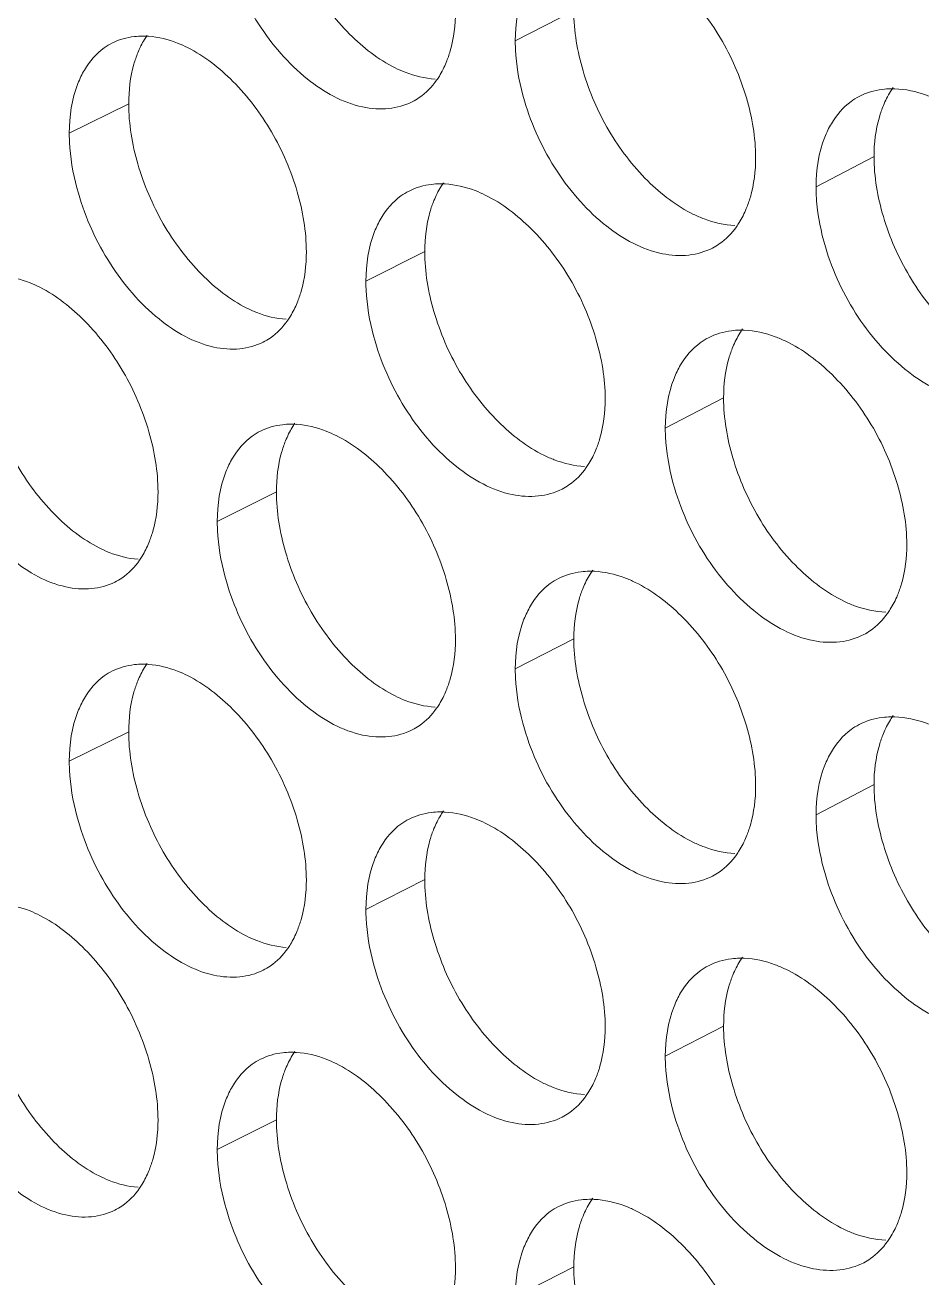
# Model space of a CAD drawing. Header units: millimetres. Extents: x 1177 to 4147, y 93 to 2194.
# Drawn here: x 2580.43 to 2591.68, y 800 to 815.71 of the extents above; entities that cross this region are included whole.
import ezdxf

# ---------------------------------------------------------------- set-up
doc = ezdxf.new("R2010")
doc.units = ezdxf.units.MM
doc.header["$LTSCALE"] = 0.1
doc.layers.get('0').update_dxf_attribs({"lineweight": 13})
doc.layers.add('标注', color=251, linetype='Continuous', lineweight=9)

# ---------------------------------------------------------------- blocks, each defined once
blk = doc.blocks.new('02')
at = {"layer": '标注'}
for p, q in [((4465.295, 756.826), (4464.246, 756.29)), ((4457.319, 755.163), (4456.254, 754.634)), ((4457.319, 755.163), (4456.254, 754.634)), ((4470.674, 754.216), (4469.635, 753.675)), ((4462.624, 752.515), (4461.569, 751.982)), ((4462.624, 752.515), (4461.569, 751.982)), ((4467.979, 749.892), (4466.934, 749.354)), ((4467.979, 749.892), (4466.934, 749.354)), ((4459.965, 748.211), (4458.906, 747.68)), ((4465.295, 745.576), (4464.246, 745.04)), ((4457.319, 743.913), (4456.254, 743.384)), ((4470.674, 742.966), (4469.635, 742.425)), ((4462.624, 741.265), (4461.569, 740.732)), ((4467.979, 738.642), (4466.934, 738.104)), ((4459.965, 736.961), (4458.906, 736.43)), ((4465.295, 734.326), (4464.246, 733.79))]:
    blk.add_line(p, q, dxfattribs=at)
for centre, radius, start, end in [((4457.571, 754.915), 1.459, 85.9113, 90.3279), ((4457.571, 754.915), 1.459, 85.9113, 90.3279), ((4471.001, 753.922), 1.508, 88.1658, 91.0012), ((4462.906, 752.249), 1.478, 86.8291, 90.6001), ((4462.906, 752.249), 1.478, 86.8291, 90.6001), ((4468.29, 749.608), 1.498, 87.7255, 90.8684), ((4468.29, 749.608), 1.498, 87.7255, 90.8684), ((4460.232, 747.954), 1.468, 86.3729, 90.4645), ((4465.592, 745.301), 1.488, 87.2799, 90.7347), ((4457.571, 743.665), 1.459, 85.9113, 90.3279), ((4471.001, 742.672), 1.508, 88.1658, 91.0012), ((4462.906, 740.999), 1.478, 86.8291, 90.6001), ((4468.29, 738.358), 1.498, 87.7255, 90.8684), ((4460.232, 736.704), 1.468, 86.3729, 90.4645), ((4465.592, 734.051), 1.488, 87.2799, 90.7347)]:
    blk.add_arc(centre, radius, start, end, dxfattribs=at)
for points, knots in [([(4459.965, 759.461), (4459.965, 759.098), (4460.094, 758.347), (4460.542, 757.298), (4461.214, 756.408), (4461.789, 755.955), (4462.091, 755.806)], [0, 0, 0, 0, 0.247033, 0.511643, 0.769894, 1, 1, 1, 1]), ([(4459.07, 757.854), (4459.198, 757.41), (4459.581, 756.575), (4460.418, 755.6), (4461.291, 755.1), (4461.971, 755.049), (4462.27, 755.132), (4462.4, 755.198)], [0, 0, 0, 0, 0.293762, 0.573619, 0.807925, 0.907583, 1, 1, 1, 1]), ([(4468.553, 754.196), (4468.553, 754.558), (4468.422, 755.31), (4467.966, 756.356), (4467.283, 757.241), (4466.701, 757.69), (4466.395, 757.839)], [0, 0, 0, 0, 0.246367, 0.510504, 0.768967, 1, 1, 1, 1]), ([(4464.519, 757.42), (4464.474, 757.343), (4464.304, 756.99), (4464.246, 756.591), (4464.246, 756.29)], [0, 0, 0, 0, 0.228624, 1, 1, 1, 1]), ([(4463.008, 755.903), (4463.036, 755.97), (4463.137, 756.264), (4463.174, 756.578), (4463.174, 756.816)], [0, 0, 0, 0, 0.233221, 1, 1, 1, 1]), ([(4465.295, 756.826), (4465.295, 756.463), (4465.425, 755.712), (4465.878, 754.665), (4466.556, 753.778), (4467.136, 753.329), (4467.441, 753.181)], [0, 0, 0, 0, 0.246671, 0.510955, 0.769257, 1, 1, 1, 1]), ([(4457.563, 756.374), (4457.516, 756.374), (4457.332, 756.363), (4457.149, 756.312), (4457.027, 756.252)], [0, 0, 0, 0, 0.258421, 1, 1, 1, 1]), ([(4457.563, 756.374), (4457.516, 756.374), (4457.332, 756.363), (4457.149, 756.312), (4457.027, 756.252)], [0, 0, 0, 0, 0.258421, 1, 1, 1, 1]), ([(4457.648, 756.387), (4457.632, 756.363), (4457.568, 756.264), (4457.516, 756.157), (4457.482, 756.075)], [0, 0, 0, 0, 0.242569, 1, 1, 1, 1]), ([(4457.648, 756.387), (4457.632, 756.363), (4457.568, 756.264), (4457.516, 756.157), (4457.482, 756.075)], [0, 0, 0, 0, 0.242569, 1, 1, 1, 1]), ([(4458.374, 756.168), (4458.316, 756.197), (4458.094, 756.297), (4457.853, 756.358), (4457.675, 756.37)], [0, 0, 0, 0, 0.266713, 1, 1, 1, 1]), ([(4458.374, 756.168), (4458.316, 756.197), (4458.094, 756.297), (4457.853, 756.358), (4457.675, 756.37)], [0, 0, 0, 0, 0.266713, 1, 1, 1, 1]), ([(4464.246, 756.29), (4464.246, 756.203), (4464.261, 755.84), (4464.333, 755.48), (4464.411, 755.215)], [0, 0, 0, 0, 0.238632, 1, 1, 1, 1]), ([(4457.027, 756.252), (4456.976, 756.226), (4456.774, 756.105), (4456.616, 755.919), (4456.526, 755.766)], [0, 0, 0, 0, 0.242512, 1, 1, 1, 1]), ([(4457.027, 756.252), (4456.976, 756.226), (4456.774, 756.105), (4456.616, 755.919), (4456.526, 755.766)], [0, 0, 0, 0, 0.242512, 1, 1, 1, 1]), ([(4457.482, 756.075), (4457.455, 756.008), (4457.355, 755.714), (4457.319, 755.4), (4457.319, 755.163)], [0, 0, 0, 0, 0.232835, 1, 1, 1, 1]), ([(4457.482, 756.075), (4457.455, 756.008), (4457.355, 755.714), (4457.319, 755.4), (4457.319, 755.163)], [0, 0, 0, 0, 0.232835, 1, 1, 1, 1]), ([(4460.502, 752.51), (4460.502, 752.873), (4460.373, 753.625), (4459.923, 754.673), (4459.251, 755.563), (4458.677, 756.017), (4458.374, 756.168)], [0, 0, 0, 0, 0.246911, 0.511538, 0.769926, 1, 1, 1, 1]), ([(4460.502, 752.51), (4460.502, 752.873), (4460.373, 753.625), (4459.923, 754.673), (4459.251, 755.563), (4458.677, 756.017), (4458.374, 756.168)], [0, 0, 0, 0, 0.246911, 0.511538, 0.769926, 1, 1, 1, 1]), ([(4462.837, 755.586), (4462.854, 755.61), (4462.92, 755.71), (4462.974, 755.819), (4463.008, 755.903)], [0, 0, 0, 0, 0.242697, 1, 1, 1, 1]), ([(4456.526, 755.766), (4456.481, 755.689), (4456.312, 755.335), (4456.254, 754.936), (4456.254, 754.634)], [0, 0, 0, 0, 0.227885, 1, 1, 1, 1]), ([(4456.526, 755.766), (4456.481, 755.689), (4456.312, 755.335), (4456.254, 754.936), (4456.254, 754.634)], [0, 0, 0, 0, 0.227885, 1, 1, 1, 1]), ([(4462.091, 755.806), (4462.151, 755.776), (4462.379, 755.675), (4462.626, 755.616), (4462.809, 755.605)], [0, 0, 0, 0, 0.2667, 1, 1, 1, 1]), ([(4462.4, 755.198), (4462.443, 755.22), (4462.612, 755.319), (4462.752, 755.465), (4462.837, 755.586)], [0, 0, 0, 0, 0.244733, 1, 1, 1, 1]), ([(4470.974, 755.43), (4470.924, 755.429), (4470.728, 755.416), (4470.535, 755.359), (4470.407, 755.292)], [0, 0, 0, 0, 0.258483, 1, 1, 1, 1]), ([(4471.019, 755.454), (4471.002, 755.43), (4470.933, 755.327), (4470.877, 755.216), (4470.842, 755.13)], [0, 0, 0, 0, 0.242868, 1, 1, 1, 1]), ([(4471.804, 755.234), (4471.742, 755.264), (4471.501, 755.366), (4471.24, 755.424), (4471.049, 755.43)], [0, 0, 0, 0, 0.266802, 1, 1, 1, 1]), ([(4457.319, 755.163), (4457.319, 754.8), (4457.447, 754.048), (4457.893, 752.999), (4458.561, 752.108), (4459.134, 751.653), (4459.435, 751.502)], [0, 0, 0, 0, 0.247215, 0.511988, 0.770214, 1, 1, 1, 1]), ([(4457.319, 755.163), (4457.319, 754.8), (4457.447, 754.048), (4457.893, 752.999), (4458.561, 752.108), (4459.134, 751.653), (4459.435, 751.502)], [0, 0, 0, 0, 0.247215, 0.511988, 0.770214, 1, 1, 1, 1]), ([(4464.411, 755.215), (4464.542, 754.77), (4464.836, 754.13), (4465.392, 753.409), (4465.981, 752.847), (4466.662, 752.469), (4467.348, 752.424), (4467.649, 752.511), (4467.78, 752.578)], [0, 0, 0, 0, 0.292621, 0.4365, 0.572692, 0.807081, 0.907102, 1, 1, 1, 1]), ([(4470.407, 755.292), (4470.356, 755.265), (4470.157, 755.142), (4470, 754.957), (4469.91, 754.805)], [0, 0, 0, 0, 0.24332, 1, 1, 1, 1]), ([(4470.842, 755.13), (4470.814, 755.063), (4470.712, 754.768), (4470.674, 754.454), (4470.674, 754.216)], [0, 0, 0, 0, 0.233581, 1, 1, 1, 1]), ([(4469.91, 754.805), (4469.864, 754.728), (4469.694, 754.375), (4469.635, 753.976), (4469.635, 753.675)], [0, 0, 0, 0, 0.229116, 1, 1, 1, 1]), ([(4456.254, 754.634), (4456.254, 754.548), (4456.27, 754.184), (4456.341, 753.824), (4456.418, 753.558)], [0, 0, 0, 0, 0.238534, 1, 1, 1, 1]), ([(4456.254, 754.634), (4456.254, 754.548), (4456.27, 754.184), (4456.341, 753.824), (4456.418, 753.558)], [0, 0, 0, 0, 0.238534, 1, 1, 1, 1]), ([(4468.386, 753.283), (4468.414, 753.35), (4468.516, 753.644), (4468.553, 753.958), (4468.553, 754.196)], [0, 0, 0, 0, 0.233519, 1, 1, 1, 1]), ([(4470.674, 754.216), (4470.674, 753.853), (4470.806, 753.102), (4471.263, 752.057), (4471.948, 751.173), (4472.533, 750.727), (4472.84, 750.581)], [0, 0, 0, 0, 0.246312, 0.510271, 0.768623, 1, 1, 1, 1]), ([(4462.342, 753.599), (4462.291, 753.573), (4462.09, 753.451), (4461.932, 753.266), (4461.842, 753.113)], [0, 0, 0, 0, 0.242847, 1, 1, 1, 1]), ([(4462.342, 753.599), (4462.291, 753.573), (4462.09, 753.451), (4461.932, 753.266), (4461.842, 753.113)], [0, 0, 0, 0, 0.242847, 1, 1, 1, 1]), ([(4462.89, 753.727), (4462.842, 753.727), (4462.653, 753.716), (4462.467, 753.662), (4462.342, 753.599)], [0, 0, 0, 0, 0.258444, 1, 1, 1, 1]), ([(4462.89, 753.727), (4462.842, 753.727), (4462.653, 753.716), (4462.467, 753.662), (4462.342, 753.599)], [0, 0, 0, 0, 0.258444, 1, 1, 1, 1]), ([(4462.96, 753.745), (4462.943, 753.721), (4462.877, 753.62), (4462.823, 753.512), (4462.789, 753.428)], [0, 0, 0, 0, 0.242682, 1, 1, 1, 1]), ([(4462.96, 753.745), (4462.943, 753.721), (4462.877, 753.62), (4462.823, 753.512), (4462.789, 753.428)], [0, 0, 0, 0, 0.242682, 1, 1, 1, 1]), ([(4463.709, 753.526), (4463.649, 753.555), (4463.42, 753.656), (4463.171, 753.715), (4462.988, 753.725)], [0, 0, 0, 0, 0.266759, 1, 1, 1, 1]), ([(4463.709, 753.526), (4463.649, 753.555), (4463.42, 753.656), (4463.171, 753.715), (4462.988, 753.725)], [0, 0, 0, 0, 0.266759, 1, 1, 1, 1]), ([(4469.635, 753.675), (4469.635, 753.588), (4469.651, 753.225), (4469.724, 752.866), (4469.802, 752.601)], [0, 0, 0, 0, 0.238699, 1, 1, 1, 1]), ([(4456.418, 753.558), (4456.546, 753.115), (4456.925, 752.28), (4457.757, 751.303), (4458.624, 750.801), (4459.301, 750.746), (4459.599, 750.827), (4459.729, 750.892)], [0, 0, 0, 0, 0.294207, 0.574275, 0.808437, 0.907868, 1, 1, 1, 1]), ([(4456.418, 753.558), (4456.546, 753.115), (4456.925, 752.28), (4457.757, 751.303), (4458.624, 750.801), (4459.301, 750.746), (4459.599, 750.827), (4459.729, 750.892)], [0, 0, 0, 0, 0.294207, 0.574275, 0.808437, 0.907868, 1, 1, 1, 1]), ([(4462.789, 753.428), (4462.761, 753.361), (4462.661, 753.067), (4462.624, 752.753), (4462.624, 752.515)], [0, 0, 0, 0, 0.233133, 1, 1, 1, 1]), ([(4462.789, 753.428), (4462.761, 753.361), (4462.661, 753.067), (4462.624, 752.753), (4462.624, 752.515)], [0, 0, 0, 0, 0.233133, 1, 1, 1, 1]), ([(4465.857, 749.878), (4465.857, 750.24), (4465.726, 750.992), (4465.272, 752.038), (4464.593, 752.926), (4464.014, 753.376), (4463.709, 753.526)], [0, 0, 0, 0, 0.246547, 0.510848, 0.769286, 1, 1, 1, 1]), ([(4465.857, 749.878), (4465.857, 750.24), (4465.726, 750.992), (4465.272, 752.038), (4464.593, 752.926), (4464.014, 753.376), (4463.709, 753.526)], [0, 0, 0, 0, 0.246547, 0.510848, 0.769286, 1, 1, 1, 1]), ([(4467.441, 753.181), (4467.503, 753.151), (4467.738, 753.049), (4467.993, 752.991), (4468.181, 752.983)], [0, 0, 0, 0, 0.26673, 1, 1, 1, 1]), ([(4468.21, 752.96), (4468.227, 752.984), (4468.295, 753.087), (4468.351, 753.197), (4468.386, 753.283)], [0, 0, 0, 0, 0.242819, 1, 1, 1, 1]), ([(4461.842, 753.113), (4461.797, 753.036), (4461.628, 752.682), (4461.569, 752.283), (4461.569, 751.982)], [0, 0, 0, 0, 0.228378, 1, 1, 1, 1]), ([(4461.842, 753.113), (4461.797, 753.036), (4461.628, 752.682), (4461.569, 752.283), (4461.569, 751.982)], [0, 0, 0, 0, 0.228378, 1, 1, 1, 1]), ([(4467.78, 752.578), (4467.822, 752.6), (4467.988, 752.699), (4468.126, 752.841), (4468.21, 752.96)], [0, 0, 0, 0, 0.245104, 1, 1, 1, 1]), ([(4460.338, 751.598), (4460.365, 751.665), (4460.466, 751.959), (4460.502, 752.272), (4460.502, 752.51)], [0, 0, 0, 0, 0.233071, 1, 1, 1, 1]), ([(4460.338, 751.598), (4460.365, 751.665), (4460.466, 751.959), (4460.502, 752.272), (4460.502, 752.51)], [0, 0, 0, 0, 0.233071, 1, 1, 1, 1]), ([(4462.624, 752.515), (4462.624, 752.152), (4462.754, 751.401), (4463.204, 750.353), (4463.879, 749.465), (4464.456, 749.014), (4464.76, 748.865)], [0, 0, 0, 0, 0.246852, 0.511298, 0.769575, 1, 1, 1, 1]), ([(4462.624, 752.515), (4462.624, 752.152), (4462.754, 751.401), (4463.204, 750.353), (4463.879, 749.465), (4464.456, 749.014), (4464.76, 748.865)], [0, 0, 0, 0, 0.246852, 0.511298, 0.769575, 1, 1, 1, 1]), ([(4469.802, 752.601), (4469.934, 752.156), (4470.232, 751.515), (4470.795, 750.796), (4471.392, 750.235), (4472.082, 749.862), (4472.774, 749.825), (4473.078, 749.915), (4473.209, 749.984)], [0, 0, 0, 0, 0.291742, 0.435347, 0.571412, 0.806086, 0.906551, 1, 1, 1, 1]), ([(4455.726, 751.874), (4455.669, 751.903), (4455.45, 752.002), (4455.213, 752.063), (4455.038, 752.077)], [0, 0, 0, 0, 0.266684, 1, 1, 1, 1]), ([(4457.844, 748.211), (4457.844, 748.574), (4457.715, 749.325), (4457.268, 750.375), (4456.598, 751.266), (4456.027, 751.722), (4455.726, 751.874)], [0, 0, 0, 0, 0.247093, 0.511885, 0.770247, 1, 1, 1, 1]), ([(4461.569, 751.982), (4461.569, 751.895), (4461.585, 751.532), (4461.657, 751.172), (4461.734, 750.907)], [0, 0, 0, 0, 0.238599, 1, 1, 1, 1]), ([(4461.569, 751.982), (4461.569, 751.895), (4461.585, 751.532), (4461.657, 751.172), (4461.734, 750.907)], [0, 0, 0, 0, 0.238599, 1, 1, 1, 1]), ([(4460.169, 751.283), (4460.185, 751.307), (4460.25, 751.407), (4460.304, 751.515), (4460.338, 751.598)], [0, 0, 0, 0, 0.24264, 1, 1, 1, 1]), ([(4460.169, 751.283), (4460.185, 751.307), (4460.25, 751.407), (4460.304, 751.515), (4460.338, 751.598)], [0, 0, 0, 0, 0.24264, 1, 1, 1, 1]), ([(4459.435, 751.502), (4459.494, 751.473), (4459.718, 751.373), (4459.961, 751.313), (4460.141, 751.301)], [0, 0, 0, 0, 0.266679, 1, 1, 1, 1]), ([(4459.435, 751.502), (4459.494, 751.473), (4459.718, 751.373), (4459.961, 751.313), (4460.141, 751.301)], [0, 0, 0, 0, 0.266679, 1, 1, 1, 1]), ([(4459.729, 750.892), (4459.772, 750.914), (4459.942, 751.014), (4460.083, 751.161), (4460.169, 751.283)], [0, 0, 0, 0, 0.244538, 1, 1, 1, 1]), ([(4459.729, 750.892), (4459.772, 750.914), (4459.942, 751.014), (4460.083, 751.161), (4460.169, 751.283)], [0, 0, 0, 0, 0.244538, 1, 1, 1, 1]), ([(4468.32, 751.128), (4468.303, 751.104), (4468.236, 751.002), (4468.18, 750.892), (4468.145, 750.806)], [0, 0, 0, 0, 0.242804, 1, 1, 1, 1]), ([(4468.32, 751.128), (4468.303, 751.104), (4468.236, 751.002), (4468.18, 750.892), (4468.145, 750.806)], [0, 0, 0, 0, 0.242804, 1, 1, 1, 1]), ([(4461.734, 750.907), (4461.864, 750.462), (4462.249, 749.627), (4463.091, 748.652), (4463.97, 748.156), (4464.653, 748.109), (4464.954, 748.193), (4465.084, 748.26)], [0, 0, 0, 0, 0.293319, 0.572966, 0.807416, 0.907301, 1, 1, 1, 1]), ([(4461.734, 750.907), (4461.864, 750.462), (4462.249, 749.627), (4463.091, 748.652), (4463.97, 748.156), (4464.653, 748.109), (4464.954, 748.193), (4465.084, 748.26)], [0, 0, 0, 0, 0.293319, 0.572966, 0.807416, 0.907301, 1, 1, 1, 1]), ([(4467.706, 750.971), (4467.656, 750.945), (4467.456, 750.822), (4467.298, 750.637), (4467.208, 750.484)], [0, 0, 0, 0, 0.243166, 1, 1, 1, 1]), ([(4467.706, 750.971), (4467.656, 750.945), (4467.456, 750.822), (4467.298, 750.637), (4467.208, 750.484)], [0, 0, 0, 0, 0.243166, 1, 1, 1, 1]), ([(4468.267, 751.106), (4468.217, 751.106), (4468.024, 751.093), (4467.834, 751.037), (4467.706, 750.971)], [0, 0, 0, 0, 0.258469, 1, 1, 1, 1]), ([(4468.267, 751.106), (4468.217, 751.106), (4468.024, 751.093), (4467.834, 751.037), (4467.706, 750.971)], [0, 0, 0, 0, 0.258469, 1, 1, 1, 1]), ([(4469.094, 750.908), (4469.032, 750.938), (4468.795, 751.04), (4468.538, 751.098), (4468.349, 751.105)], [0, 0, 0, 0, 0.266791, 1, 1, 1, 1]), ([(4469.094, 750.908), (4469.032, 750.938), (4468.795, 751.04), (4468.538, 751.098), (4468.349, 751.105)], [0, 0, 0, 0, 0.266791, 1, 1, 1, 1]), ([(4471.261, 747.27), (4471.261, 747.633), (4471.129, 748.384), (4470.671, 749.429), (4469.985, 750.313), (4469.401, 750.761), (4469.094, 750.908)], [0, 0, 0, 0, 0.246187, 0.510161, 0.768649, 1, 1, 1, 1]), ([(4471.261, 747.27), (4471.261, 747.633), (4471.129, 748.384), (4470.671, 749.429), (4469.985, 750.313), (4469.401, 750.761), (4469.094, 750.908)], [0, 0, 0, 0, 0.246187, 0.510161, 0.768649, 1, 1, 1, 1]), ([(4454.685, 750.871), (4454.685, 750.508), (4454.813, 749.756), (4455.256, 748.706), (4455.921, 747.814), (4456.491, 747.357), (4456.791, 747.206)], [0, 0, 0, 0, 0.247397, 0.512334, 0.770535, 1, 1, 1, 1]), ([(4468.145, 750.806), (4468.117, 750.739), (4468.016, 750.445), (4467.979, 750.131), (4467.979, 749.892)], [0, 0, 0, 0, 0.233432, 1, 1, 1, 1]), ([(4468.145, 750.806), (4468.117, 750.739), (4468.016, 750.445), (4467.979, 750.131), (4467.979, 749.892)], [0, 0, 0, 0, 0.233432, 1, 1, 1, 1]), ([(4467.208, 750.484), (4467.163, 750.407), (4466.993, 750.054), (4466.934, 749.655), (4466.934, 749.354)], [0, 0, 0, 0, 0.22887, 1, 1, 1, 1]), ([(4467.208, 750.484), (4467.163, 750.407), (4466.993, 750.054), (4466.934, 749.655), (4466.934, 749.354)], [0, 0, 0, 0, 0.22887, 1, 1, 1, 1]), ([(4465.691, 748.965), (4465.719, 749.032), (4465.82, 749.326), (4465.857, 749.64), (4465.857, 749.878)], [0, 0, 0, 0, 0.23337, 1, 1, 1, 1]), ([(4465.691, 748.965), (4465.719, 749.032), (4465.82, 749.326), (4465.857, 749.64), (4465.857, 749.878)], [0, 0, 0, 0, 0.23337, 1, 1, 1, 1]), ([(4467.979, 749.892), (4467.979, 749.53), (4468.109, 748.779), (4468.564, 747.733), (4469.246, 746.847), (4469.828, 746.4), (4470.134, 746.252)], [0, 0, 0, 0, 0.246491, 0.510612, 0.768939, 1, 1, 1, 1]), ([(4467.979, 749.892), (4467.979, 749.53), (4468.109, 748.779), (4468.564, 747.733), (4469.246, 746.847), (4469.828, 746.4), (4470.134, 746.252)], [0, 0, 0, 0, 0.246491, 0.510612, 0.768939, 1, 1, 1, 1]), ([(4460.221, 749.423), (4460.172, 749.422), (4459.986, 749.411), (4459.802, 749.359), (4459.679, 749.297)], [0, 0, 0, 0, 0.258432, 1, 1, 1, 1]), ([(4460.298, 749.438), (4460.281, 749.414), (4460.216, 749.314), (4460.163, 749.207), (4460.129, 749.123)], [0, 0, 0, 0, 0.242625, 1, 1, 1, 1]), ([(4461.036, 749.219), (4460.977, 749.248), (4460.751, 749.348), (4460.506, 749.408), (4460.325, 749.42)], [0, 0, 0, 0, 0.266738, 1, 1, 1, 1]), ([(4466.934, 749.354), (4466.934, 749.268), (4466.95, 748.905), (4467.022, 748.545), (4467.1, 748.28)], [0, 0, 0, 0, 0.238665, 1, 1, 1, 1]), ([(4466.934, 749.354), (4466.934, 749.268), (4466.95, 748.905), (4467.022, 748.545), (4467.1, 748.28)], [0, 0, 0, 0, 0.238665, 1, 1, 1, 1]), ([(4453.778, 749.269), (4453.905, 748.825), (4454.28, 747.992), (4455.002, 747.143), (4455.671, 746.681), (4456.166, 746.49), (4456.644, 746.449), (4456.941, 746.529), (4457.07, 746.593)], [0, 0, 0, 0, 0.294183, 0.574014, 0.698487, 0.809259, 0.908301, 1, 1, 1, 1]), ([(4459.679, 749.297), (4459.628, 749.272), (4459.426, 749.15), (4459.268, 748.964), (4459.178, 748.811)], [0, 0, 0, 0, 0.242682, 1, 1, 1, 1]), ([(4460.129, 749.123), (4460.102, 749.056), (4460.002, 748.762), (4459.965, 748.449), (4459.965, 748.211)], [0, 0, 0, 0, 0.232984, 1, 1, 1, 1]), ([(4463.174, 745.566), (4463.174, 745.928), (4463.043, 746.68), (4462.592, 747.728), (4461.916, 748.616), (4461.339, 749.069), (4461.036, 749.219)], [0, 0, 0, 0, 0.246729, 0.511193, 0.769606, 1, 1, 1, 1]), ([(4465.517, 748.645), (4465.534, 748.669), (4465.601, 748.77), (4465.656, 748.88), (4465.691, 748.965)], [0, 0, 0, 0, 0.242757, 1, 1, 1, 1]), ([(4465.517, 748.645), (4465.534, 748.669), (4465.601, 748.77), (4465.656, 748.88), (4465.691, 748.965)], [0, 0, 0, 0, 0.242757, 1, 1, 1, 1]), ([(4459.178, 748.811), (4459.133, 748.734), (4458.964, 748.381), (4458.906, 747.981), (4458.906, 747.68)], [0, 0, 0, 0, 0.228131, 1, 1, 1, 1]), ([(4464.76, 748.865), (4464.821, 748.835), (4465.052, 748.734), (4465.304, 748.675), (4465.489, 748.666)], [0, 0, 0, 0, 0.266716, 1, 1, 1, 1]), ([(4464.76, 748.865), (4464.821, 748.835), (4465.052, 748.734), (4465.304, 748.675), (4465.489, 748.666)], [0, 0, 0, 0, 0.266716, 1, 1, 1, 1]), ([(4465.084, 748.26), (4465.126, 748.282), (4465.294, 748.381), (4465.433, 748.525), (4465.517, 748.645)], [0, 0, 0, 0, 0.244921, 1, 1, 1, 1]), ([(4465.084, 748.26), (4465.126, 748.282), (4465.294, 748.381), (4465.433, 748.525), (4465.517, 748.645)], [0, 0, 0, 0, 0.244921, 1, 1, 1, 1]), ([(4457.68, 747.299), (4457.707, 747.366), (4457.807, 747.66), (4457.844, 747.973), (4457.844, 748.211)], [0, 0, 0, 0, 0.232922, 1, 1, 1, 1]), ([(4459.965, 748.211), (4459.965, 747.848), (4460.094, 747.097), (4460.542, 746.048), (4461.214, 745.158), (4461.789, 744.705), (4462.091, 744.556)], [0, 0, 0, 0, 0.247033, 0.511643, 0.769894, 1, 1, 1, 1]), ([(4467.1, 748.28), (4467.232, 747.835), (4467.528, 747.194), (4468.087, 746.474), (4468.68, 745.913), (4469.366, 745.537), (4470.055, 745.497), (4470.357, 745.585), (4470.489, 745.653)], [0, 0, 0, 0, 0.29218, 0.435922, 0.57205, 0.806581, 0.906826, 1, 1, 1, 1]), ([(4467.1, 748.28), (4467.232, 747.835), (4467.528, 747.194), (4468.087, 746.474), (4468.68, 745.913), (4469.366, 745.537), (4470.055, 745.497), (4470.357, 745.585), (4470.489, 745.653)], [0, 0, 0, 0, 0.29218, 0.435922, 0.57205, 0.806581, 0.906826, 1, 1, 1, 1]), ([(4458.906, 747.68), (4458.906, 747.593), (4458.921, 747.23), (4458.993, 746.87), (4459.07, 746.604)], [0, 0, 0, 0, 0.238567, 1, 1, 1, 1]), ([(4456.791, 747.206), (4456.849, 747.177), (4457.069, 747.077), (4457.309, 747.016), (4457.486, 747.003)], [0, 0, 0, 0, 0.266655, 1, 1, 1, 1]), ([(4457.513, 746.987), (4457.529, 747.01), (4457.594, 747.11), (4457.646, 747.216), (4457.68, 747.299)], [0, 0, 0, 0, 0.242584, 1, 1, 1, 1]), ([(4471.094, 746.357), (4471.122, 746.424), (4471.224, 746.718), (4471.261, 747.032), (4471.261, 747.27)], [0, 0, 0, 0, 0.233669, 1, 1, 1, 1]), ([(4471.094, 746.357), (4471.122, 746.424), (4471.224, 746.718), (4471.261, 747.032), (4471.261, 747.27)], [0, 0, 0, 0, 0.233669, 1, 1, 1, 1]), ([(4457.07, 746.593), (4457.113, 746.615), (4457.286, 746.715), (4457.428, 746.863), (4457.513, 746.987)], [0, 0, 0, 0, 0.244338, 1, 1, 1, 1]), ([(4465.018, 746.657), (4464.967, 746.631), (4464.767, 746.509), (4464.609, 746.323), (4464.519, 746.17)], [0, 0, 0, 0, 0.243008, 1, 1, 1, 1]), ([(4465.573, 746.789), (4465.523, 746.788), (4465.333, 746.776), (4465.144, 746.721), (4465.018, 746.657)], [0, 0, 0, 0, 0.258456, 1, 1, 1, 1]), ([(4465.634, 746.809), (4465.617, 746.784), (4465.55, 746.683), (4465.496, 746.574), (4465.461, 746.489)], [0, 0, 0, 0, 0.242742, 1, 1, 1, 1]), ([(4466.395, 746.589), (4466.334, 746.619), (4466.101, 746.72), (4465.849, 746.778), (4465.662, 746.787)], [0, 0, 0, 0, 0.266777, 1, 1, 1, 1]), ([(4459.07, 746.604), (4459.198, 746.16), (4459.581, 745.325), (4460.418, 744.35), (4461.291, 743.85), (4461.971, 743.799), (4462.27, 743.882), (4462.4, 743.948)], [0, 0, 0, 0, 0.293762, 0.573619, 0.807925, 0.907583, 1, 1, 1, 1]), ([(4465.461, 746.489), (4465.433, 746.422), (4465.332, 746.128), (4465.295, 745.814), (4465.295, 745.576)], [0, 0, 0, 0, 0.233282, 1, 1, 1, 1]), ([(4468.553, 742.946), (4468.553, 743.308), (4468.422, 744.06), (4467.966, 745.106), (4467.283, 745.991), (4466.701, 746.44), (4466.395, 746.589)], [0, 0, 0, 0, 0.246367, 0.510504, 0.768967, 1, 1, 1, 1]), ([(4470.134, 746.252), (4470.197, 746.222), (4470.436, 746.12), (4470.695, 746.063), (4470.886, 746.057)], [0, 0, 0, 0, 0.266739, 1, 1, 1, 1]), ([(4470.134, 746.252), (4470.197, 746.222), (4470.436, 746.12), (4470.695, 746.063), (4470.886, 746.057)], [0, 0, 0, 0, 0.266739, 1, 1, 1, 1]), ([(4470.915, 746.032), (4470.933, 746.056), (4471.002, 746.159), (4471.058, 746.27), (4471.094, 746.357)], [0, 0, 0, 0, 0.242883, 1, 1, 1, 1]), ([(4470.915, 746.032), (4470.933, 746.056), (4471.002, 746.159), (4471.058, 746.27), (4471.094, 746.357)], [0, 0, 0, 0, 0.242883, 1, 1, 1, 1]), ([(4464.519, 746.17), (4464.474, 746.093), (4464.304, 745.74), (4464.246, 745.341), (4464.246, 745.04)], [0, 0, 0, 0, 0.228624, 1, 1, 1, 1]), ([(4470.489, 745.653), (4470.53, 745.675), (4470.694, 745.774), (4470.831, 745.914), (4470.915, 746.032)], [0, 0, 0, 0, 0.245281, 1, 1, 1, 1]), ([(4470.489, 745.653), (4470.53, 745.675), (4470.694, 745.774), (4470.831, 745.914), (4470.915, 746.032)], [0, 0, 0, 0, 0.245281, 1, 1, 1, 1]), ([(4463.008, 744.653), (4463.036, 744.72), (4463.137, 745.014), (4463.174, 745.328), (4463.174, 745.566)], [0, 0, 0, 0, 0.233221, 1, 1, 1, 1]), ([(4465.295, 745.576), (4465.295, 745.213), (4465.425, 744.462), (4465.878, 743.415), (4466.556, 742.528), (4467.136, 742.079), (4467.441, 741.931)], [0, 0, 0, 0, 0.246671, 0.510955, 0.769257, 1, 1, 1, 1]), ([(4457.563, 745.124), (4457.516, 745.124), (4457.332, 745.113), (4457.149, 745.062), (4457.027, 745.002)], [0, 0, 0, 0, 0.258421, 1, 1, 1, 1]), ([(4457.648, 745.137), (4457.632, 745.113), (4457.568, 745.014), (4457.516, 744.907), (4457.482, 744.825)], [0, 0, 0, 0, 0.242569, 1, 1, 1, 1]), ([(4458.374, 744.918), (4458.316, 744.947), (4458.094, 745.047), (4457.853, 745.108), (4457.675, 745.12)], [0, 0, 0, 0, 0.266713, 1, 1, 1, 1]), ([(4457.027, 745.002), (4456.976, 744.976), (4456.774, 744.855), (4456.616, 744.669), (4456.526, 744.516)], [0, 0, 0, 0, 0.242512, 1, 1, 1, 1]), ([(4460.502, 741.26), (4460.502, 741.623), (4460.373, 742.375), (4459.923, 743.423), (4459.251, 744.313), (4458.677, 744.767), (4458.374, 744.918)], [0, 0, 0, 0, 0.246911, 0.511538, 0.769926, 1, 1, 1, 1]), ([(4464.246, 745.04), (4464.246, 744.953), (4464.261, 744.59), (4464.333, 744.23), (4464.411, 743.965)], [0, 0, 0, 0, 0.238632, 1, 1, 1, 1]), ([(4457.482, 744.825), (4457.455, 744.758), (4457.355, 744.464), (4457.319, 744.15), (4457.319, 743.913)], [0, 0, 0, 0, 0.232835, 1, 1, 1, 1]), ([(4462.837, 744.336), (4462.854, 744.36), (4462.92, 744.46), (4462.974, 744.569), (4463.008, 744.653)], [0, 0, 0, 0, 0.242697, 1, 1, 1, 1]), ([(4456.526, 744.516), (4456.481, 744.439), (4456.312, 744.085), (4456.254, 743.686), (4456.254, 743.384)], [0, 0, 0, 0, 0.227885, 1, 1, 1, 1]), ([(4462.091, 744.556), (4462.151, 744.526), (4462.379, 744.425), (4462.626, 744.366), (4462.809, 744.355)], [0, 0, 0, 0, 0.2667, 1, 1, 1, 1]), ([(4462.4, 743.948), (4462.443, 743.97), (4462.612, 744.069), (4462.752, 744.215), (4462.837, 744.336)], [0, 0, 0, 0, 0.244733, 1, 1, 1, 1]), ([(4470.974, 744.18), (4470.924, 744.179), (4470.728, 744.166), (4470.535, 744.109), (4470.407, 744.042)], [0, 0, 0, 0, 0.258483, 1, 1, 1, 1]), ([(4471.019, 744.204), (4471.002, 744.18), (4470.933, 744.077), (4470.877, 743.966), (4470.842, 743.88)], [0, 0, 0, 0, 0.242868, 1, 1, 1, 1]), ([(4471.804, 743.984), (4471.742, 744.014), (4471.501, 744.116), (4471.24, 744.174), (4471.049, 744.18)], [0, 0, 0, 0, 0.266802, 1, 1, 1, 1]), ([(4464.411, 743.965), (4464.542, 743.52), (4464.836, 742.88), (4465.392, 742.159), (4465.981, 741.597), (4466.662, 741.219), (4467.348, 741.174), (4467.649, 741.261), (4467.78, 741.328)], [0, 0, 0, 0, 0.292621, 0.4365, 0.572692, 0.807081, 0.907102, 1, 1, 1, 1]), ([(4470.407, 744.042), (4470.356, 744.015), (4470.157, 743.892), (4470, 743.707), (4469.91, 743.555)], [0, 0, 0, 0, 0.24332, 1, 1, 1, 1]), ([(4457.319, 743.913), (4457.319, 743.55), (4457.447, 742.798), (4457.893, 741.749), (4458.561, 740.858), (4459.134, 740.403), (4459.435, 740.252)], [0, 0, 0, 0, 0.247215, 0.511988, 0.770214, 1, 1, 1, 1]), ([(4470.842, 743.88), (4470.814, 743.813), (4470.712, 743.518), (4470.674, 743.204), (4470.674, 742.966)], [0, 0, 0, 0, 0.233581, 1, 1, 1, 1]), ([(4469.91, 743.555), (4469.864, 743.478), (4469.694, 743.125), (4469.635, 742.726), (4469.635, 742.425)], [0, 0, 0, 0, 0.229116, 1, 1, 1, 1]), ([(4456.254, 743.384), (4456.254, 743.298), (4456.27, 742.934), (4456.341, 742.574), (4456.418, 742.308)], [0, 0, 0, 0, 0.238534, 1, 1, 1, 1]), ([(4468.386, 742.033), (4468.414, 742.1), (4468.516, 742.394), (4468.553, 742.708), (4468.553, 742.946)], [0, 0, 0, 0, 0.233519, 1, 1, 1, 1]), ([(4470.674, 742.966), (4470.674, 742.603), (4470.806, 741.852), (4471.263, 740.807), (4471.948, 739.923), (4472.533, 739.477), (4472.84, 739.331)], [0, 0, 0, 0, 0.246312, 0.510271, 0.768623, 1, 1, 1, 1]), ([(4462.89, 742.477), (4462.842, 742.477), (4462.653, 742.466), (4462.467, 742.412), (4462.342, 742.349)], [0, 0, 0, 0, 0.258444, 1, 1, 1, 1]), ([(4462.96, 742.495), (4462.943, 742.471), (4462.877, 742.37), (4462.823, 742.262), (4462.789, 742.178)], [0, 0, 0, 0, 0.242682, 1, 1, 1, 1]), ([(4463.709, 742.276), (4463.649, 742.305), (4463.42, 742.406), (4463.171, 742.465), (4462.988, 742.475)], [0, 0, 0, 0, 0.266759, 1, 1, 1, 1]), ([(4469.635, 742.425), (4469.635, 742.338), (4469.651, 741.975), (4469.724, 741.616), (4469.802, 741.351)], [0, 0, 0, 0, 0.238699, 1, 1, 1, 1]), ([(4456.418, 742.308), (4456.546, 741.865), (4456.925, 741.03), (4457.757, 740.053), (4458.624, 739.551), (4459.301, 739.496), (4459.599, 739.577), (4459.729, 739.642)], [0, 0, 0, 0, 0.294207, 0.574275, 0.808437, 0.907868, 1, 1, 1, 1]), ([(4462.342, 742.349), (4462.291, 742.323), (4462.09, 742.201), (4461.932, 742.016), (4461.842, 741.863)], [0, 0, 0, 0, 0.242847, 1, 1, 1, 1]), ([(4462.789, 742.178), (4462.761, 742.111), (4462.661, 741.817), (4462.624, 741.503), (4462.624, 741.265)], [0, 0, 0, 0, 0.233133, 1, 1, 1, 1]), ([(4465.857, 738.628), (4465.857, 738.99), (4465.726, 739.742), (4465.272, 740.788), (4464.593, 741.676), (4464.014, 742.126), (4463.709, 742.276)], [0, 0, 0, 0, 0.246547, 0.510848, 0.769286, 1, 1, 1, 1]), ([(4467.441, 741.931), (4467.503, 741.901), (4467.738, 741.799), (4467.993, 741.741), (4468.181, 741.733)], [0, 0, 0, 0, 0.26673, 1, 1, 1, 1]), ([(4468.21, 741.71), (4468.227, 741.734), (4468.295, 741.837), (4468.351, 741.947), (4468.386, 742.033)], [0, 0, 0, 0, 0.242819, 1, 1, 1, 1]), ([(4461.842, 741.863), (4461.797, 741.786), (4461.628, 741.432), (4461.569, 741.033), (4461.569, 740.732)], [0, 0, 0, 0, 0.228378, 1, 1, 1, 1]), ([(4467.78, 741.328), (4467.822, 741.35), (4467.988, 741.449), (4468.126, 741.591), (4468.21, 741.71)], [0, 0, 0, 0, 0.245104, 1, 1, 1, 1]), ([(4460.338, 740.348), (4460.365, 740.415), (4460.466, 740.709), (4460.502, 741.022), (4460.502, 741.26)], [0, 0, 0, 0, 0.233071, 1, 1, 1, 1]), ([(4462.624, 741.265), (4462.624, 740.902), (4462.754, 740.151), (4463.204, 739.103), (4463.879, 738.215), (4464.456, 737.764), (4464.76, 737.615)], [0, 0, 0, 0, 0.246852, 0.511298, 0.769575, 1, 1, 1, 1]), ([(4469.802, 741.351), (4469.934, 740.906), (4470.232, 740.265), (4470.795, 739.546), (4471.392, 738.985), (4472.082, 738.612), (4472.774, 738.575), (4473.078, 738.665), (4473.209, 738.734)], [0, 0, 0, 0, 0.291742, 0.435347, 0.571412, 0.806086, 0.906551, 1, 1, 1, 1]), ([(4455.726, 740.624), (4455.669, 740.653), (4455.45, 740.752), (4455.213, 740.813), (4455.038, 740.827)], [0, 0, 0, 0, 0.266684, 1, 1, 1, 1]), ([(4457.844, 736.961), (4457.844, 737.324), (4457.715, 738.075), (4457.268, 739.125), (4456.598, 740.016), (4456.027, 740.472), (4455.726, 740.624)], [0, 0, 0, 0, 0.247093, 0.511885, 0.770247, 1, 1, 1, 1]), ([(4461.569, 740.732), (4461.569, 740.645), (4461.585, 740.282), (4461.657, 739.922), (4461.734, 739.657)], [0, 0, 0, 0, 0.238599, 1, 1, 1, 1]), ([(4459.435, 740.252), (4459.494, 740.223), (4459.718, 740.123), (4459.961, 740.063), (4460.141, 740.051)], [0, 0, 0, 0, 0.266679, 1, 1, 1, 1]), ([(4460.169, 740.033), (4460.185, 740.057), (4460.25, 740.157), (4460.304, 740.265), (4460.338, 740.348)], [0, 0, 0, 0, 0.24264, 1, 1, 1, 1]), ([(4459.729, 739.642), (4459.772, 739.664), (4459.942, 739.764), (4460.083, 739.911), (4460.169, 740.033)], [0, 0, 0, 0, 0.244538, 1, 1, 1, 1]), ([(4467.706, 739.721), (4467.656, 739.695), (4467.456, 739.572), (4467.298, 739.387), (4467.208, 739.234)], [0, 0, 0, 0, 0.243166, 1, 1, 1, 1]), ([(4468.267, 739.856), (4468.217, 739.856), (4468.024, 739.843), (4467.834, 739.787), (4467.706, 739.721)], [0, 0, 0, 0, 0.258469, 1, 1, 1, 1]), ([(4468.32, 739.878), (4468.303, 739.854), (4468.236, 739.752), (4468.18, 739.642), (4468.145, 739.556)], [0, 0, 0, 0, 0.242804, 1, 1, 1, 1]), ([(4469.094, 739.658), (4469.032, 739.688), (4468.795, 739.79), (4468.538, 739.848), (4468.349, 739.855)], [0, 0, 0, 0, 0.266791, 1, 1, 1, 1]), ([(4454.685, 739.621), (4454.685, 739.258), (4454.813, 738.506), (4455.256, 737.456), (4455.921, 736.564), (4456.491, 736.107), (4456.791, 735.956)], [0, 0, 0, 0, 0.247397, 0.512334, 0.770535, 1, 1, 1, 1]), ([(4461.734, 739.657), (4461.864, 739.212), (4462.249, 738.377), (4463.091, 737.402), (4463.97, 736.906), (4464.653, 736.859), (4464.954, 736.943), (4465.084, 737.01)], [0, 0, 0, 0, 0.293319, 0.572966, 0.807416, 0.907301, 1, 1, 1, 1]), ([(4468.145, 739.556), (4468.117, 739.489), (4468.016, 739.195), (4467.979, 738.881), (4467.979, 738.642)], [0, 0, 0, 0, 0.233432, 1, 1, 1, 1]), ([(4471.261, 736.02), (4471.261, 736.383), (4471.129, 737.134), (4470.671, 738.179), (4469.985, 739.063), (4469.401, 739.511), (4469.094, 739.658)], [0, 0, 0, 0, 0.246187, 0.510161, 0.768649, 1, 1, 1, 1]), ([(4467.208, 739.234), (4467.163, 739.157), (4466.993, 738.804), (4466.934, 738.405), (4466.934, 738.104)], [0, 0, 0, 0, 0.22887, 1, 1, 1, 1]), ([(4465.691, 737.715), (4465.719, 737.782), (4465.82, 738.076), (4465.857, 738.39), (4465.857, 738.628)], [0, 0, 0, 0, 0.23337, 1, 1, 1, 1]), ([(4467.979, 738.642), (4467.979, 738.28), (4468.109, 737.529), (4468.564, 736.483), (4469.246, 735.597), (4469.828, 735.15), (4470.134, 735.002)], [0, 0, 0, 0, 0.246491, 0.510612, 0.768939, 1, 1, 1, 1]), ([(4460.221, 738.173), (4460.172, 738.172), (4459.986, 738.161), (4459.802, 738.109), (4459.679, 738.047)], [0, 0, 0, 0, 0.258432, 1, 1, 1, 1]), ([(4460.298, 738.188), (4460.281, 738.164), (4460.216, 738.064), (4460.163, 737.957), (4460.129, 737.873)], [0, 0, 0, 0, 0.242625, 1, 1, 1, 1]), ([(4461.036, 737.969), (4460.977, 737.998), (4460.751, 738.098), (4460.506, 738.158), (4460.325, 738.17)], [0, 0, 0, 0, 0.266738, 1, 1, 1, 1]), ([(4453.778, 738.019), (4453.905, 737.575), (4454.28, 736.742), (4455.002, 735.893), (4455.671, 735.431), (4456.166, 735.24), (4456.644, 735.199), (4456.941, 735.279), (4457.07, 735.343)], [0, 0, 0, 0, 0.294183, 0.574014, 0.698487, 0.809259, 0.908301, 1, 1, 1, 1]), ([(4459.679, 738.047), (4459.628, 738.022), (4459.426, 737.9), (4459.268, 737.714), (4459.178, 737.561)], [0, 0, 0, 0, 0.242682, 1, 1, 1, 1]), ([(4463.174, 734.316), (4463.174, 734.678), (4463.043, 735.43), (4462.592, 736.478), (4461.916, 737.366), (4461.339, 737.819), (4461.036, 737.969)], [0, 0, 0, 0, 0.246729, 0.511193, 0.769606, 1, 1, 1, 1]), ([(4466.934, 738.104), (4466.934, 738.018), (4466.95, 737.655), (4467.022, 737.295), (4467.1, 737.03)], [0, 0, 0, 0, 0.238665, 1, 1, 1, 1]), ([(4460.129, 737.873), (4460.102, 737.806), (4460.002, 737.512), (4459.965, 737.199), (4459.965, 736.961)], [0, 0, 0, 0, 0.232984, 1, 1, 1, 1]), ([(4465.517, 737.395), (4465.534, 737.419), (4465.601, 737.52), (4465.656, 737.63), (4465.691, 737.715)], [0, 0, 0, 0, 0.242757, 1, 1, 1, 1]), ([(4459.178, 737.561), (4459.133, 737.484), (4458.964, 737.131), (4458.906, 736.731), (4458.906, 736.43)], [0, 0, 0, 0, 0.228131, 1, 1, 1, 1]), ([(4464.76, 737.615), (4464.821, 737.585), (4465.052, 737.484), (4465.304, 737.425), (4465.489, 737.416)], [0, 0, 0, 0, 0.266716, 1, 1, 1, 1]), ([(4465.084, 737.01), (4465.126, 737.032), (4465.294, 737.131), (4465.433, 737.275), (4465.517, 737.395)], [0, 0, 0, 0, 0.244921, 1, 1, 1, 1]), ([(4467.1, 737.03), (4467.232, 736.585), (4467.528, 735.944), (4468.087, 735.224), (4468.68, 734.663), (4469.366, 734.287), (4470.055, 734.247), (4470.357, 734.335), (4470.489, 734.403)], [0, 0, 0, 0, 0.29218, 0.435922, 0.57205, 0.806581, 0.906826, 1, 1, 1, 1]), ([(4457.68, 736.049), (4457.707, 736.116), (4457.807, 736.41), (4457.844, 736.723), (4457.844, 736.961)], [0, 0, 0, 0, 0.232922, 1, 1, 1, 1]), ([(4459.965, 736.961), (4459.965, 736.598), (4460.094, 735.847), (4460.542, 734.798), (4461.214, 733.908), (4461.789, 733.455), (4462.091, 733.306)], [0, 0, 0, 0, 0.247033, 0.511643, 0.769894, 1, 1, 1, 1]), ([(4458.906, 736.43), (4458.906, 736.343), (4458.921, 735.98), (4458.993, 735.62), (4459.07, 735.354)], [0, 0, 0, 0, 0.238567, 1, 1, 1, 1]), ([(4456.791, 735.956), (4456.849, 735.927), (4457.069, 735.827), (4457.309, 735.766), (4457.486, 735.753)], [0, 0, 0, 0, 0.266655, 1, 1, 1, 1]), ([(4457.513, 735.737), (4457.529, 735.76), (4457.594, 735.86), (4457.646, 735.966), (4457.68, 736.049)], [0, 0, 0, 0, 0.242584, 1, 1, 1, 1]), ([(4471.094, 735.107), (4471.122, 735.174), (4471.224, 735.468), (4471.261, 735.782), (4471.261, 736.02)], [0, 0, 0, 0, 0.233669, 1, 1, 1, 1]), ([(4457.07, 735.343), (4457.113, 735.365), (4457.286, 735.465), (4457.428, 735.613), (4457.513, 735.737)], [0, 0, 0, 0, 0.244338, 1, 1, 1, 1]), ([(4465.573, 735.539), (4465.523, 735.538), (4465.333, 735.526), (4465.144, 735.471), (4465.018, 735.407)], [0, 0, 0, 0, 0.258456, 1, 1, 1, 1]), ([(4465.634, 735.559), (4465.617, 735.534), (4465.55, 735.433), (4465.496, 735.324), (4465.461, 735.239)], [0, 0, 0, 0, 0.242742, 1, 1, 1, 1]), ([(4466.395, 735.339), (4466.334, 735.369), (4466.101, 735.47), (4465.849, 735.528), (4465.662, 735.537)], [0, 0, 0, 0, 0.266777, 1, 1, 1, 1]), ([(4459.07, 735.354), (4459.198, 734.91), (4459.581, 734.075), (4460.418, 733.1), (4461.291, 732.6), (4461.971, 732.549), (4462.27, 732.632), (4462.4, 732.698)], [0, 0, 0, 0, 0.293762, 0.573619, 0.807925, 0.907583, 1, 1, 1, 1]), ([(4465.018, 735.407), (4464.967, 735.381), (4464.767, 735.259), (4464.609, 735.073), (4464.519, 734.92)], [0, 0, 0, 0, 0.243008, 1, 1, 1, 1]), ([(4465.461, 735.239), (4465.433, 735.172), (4465.332, 734.878), (4465.295, 734.564), (4465.295, 734.326)], [0, 0, 0, 0, 0.233282, 1, 1, 1, 1]), ([(4468.553, 731.696), (4468.553, 732.058), (4468.422, 732.81), (4467.966, 733.856), (4467.283, 734.741), (4466.701, 735.19), (4466.395, 735.339)], [0, 0, 0, 0, 0.246367, 0.510504, 0.768967, 1, 1, 1, 1]), ([(4470.134, 735.002), (4470.197, 734.972), (4470.436, 734.87), (4470.695, 734.813), (4470.886, 734.807)], [0, 0, 0, 0, 0.266739, 1, 1, 1, 1]), ([(4470.915, 734.782), (4470.933, 734.806), (4471.002, 734.909), (4471.058, 735.02), (4471.094, 735.107)], [0, 0, 0, 0, 0.242883, 1, 1, 1, 1]), ([(4464.519, 734.92), (4464.474, 734.843), (4464.304, 734.49), (4464.246, 734.091), (4464.246, 733.79)], [0, 0, 0, 0, 0.228624, 1, 1, 1, 1]), ([(4470.489, 734.403), (4470.53, 734.425), (4470.694, 734.524), (4470.831, 734.664), (4470.915, 734.782)], [0, 0, 0, 0, 0.245281, 1, 1, 1, 1]), ([(4463.008, 733.403), (4463.036, 733.47), (4463.137, 733.764), (4463.174, 734.078), (4463.174, 734.316)], [0, 0, 0, 0, 0.233221, 1, 1, 1, 1]), ([(4465.295, 734.326), (4465.295, 733.963), (4465.425, 733.212), (4465.878, 732.165), (4466.556, 731.278), (4467.136, 730.829), (4467.441, 730.681)], [0, 0, 0, 0, 0.246671, 0.510955, 0.769257, 1, 1, 1, 1])]:
    blk.add_open_spline(points, degree=3, knots=knots, dxfattribs=at)

msp = doc.modelspace()

# ---------------------------------------------------------------- block references
at = {"xscale": 0.7, "yscale": 0.7, "zscale": 0.7}
msp.add_blockref('02', (-538.391, 286.112), dxfattribs=at)

doc.saveas('drawing.dxf')
